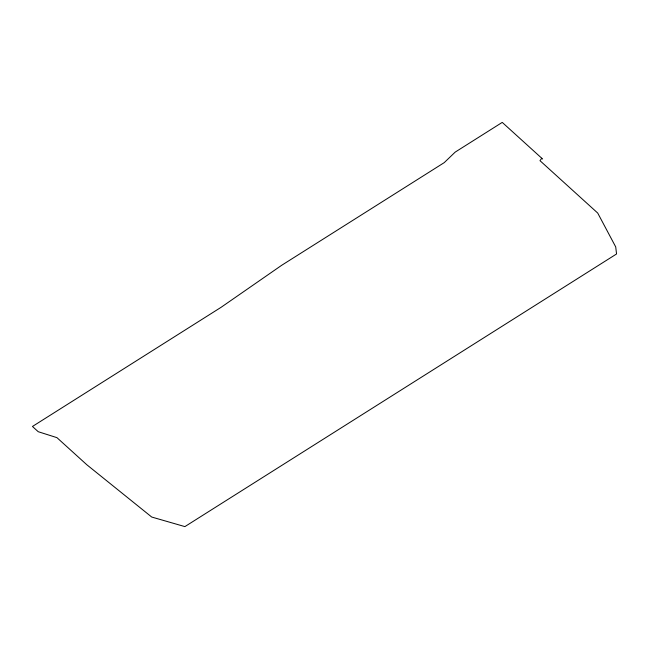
<?xml version="1.0" encoding="UTF-8"?>
<svg xmlns="http://www.w3.org/2000/svg" width="649" height="649" viewBox="0 0 649 649"><rect width="100%" height="100%" fill="white"/><g stroke="black" fill="none" stroke-linecap="round" stroke-linejoin="round"><path stroke-width="0.97" d="M541.769 158.259L539.984 160.676L597.713 213.05L615.723 246.936L616.55 253.978L184.892 526.607L151.736 517.05L86.828 464.765L56.942 437.653L38.226 431.707L32.45 426.466L221.082 307.318L281.674 265.295L444.241 162.623L455.2 152.101L502.245 122.393L542.613 159.013"/></g></svg>
